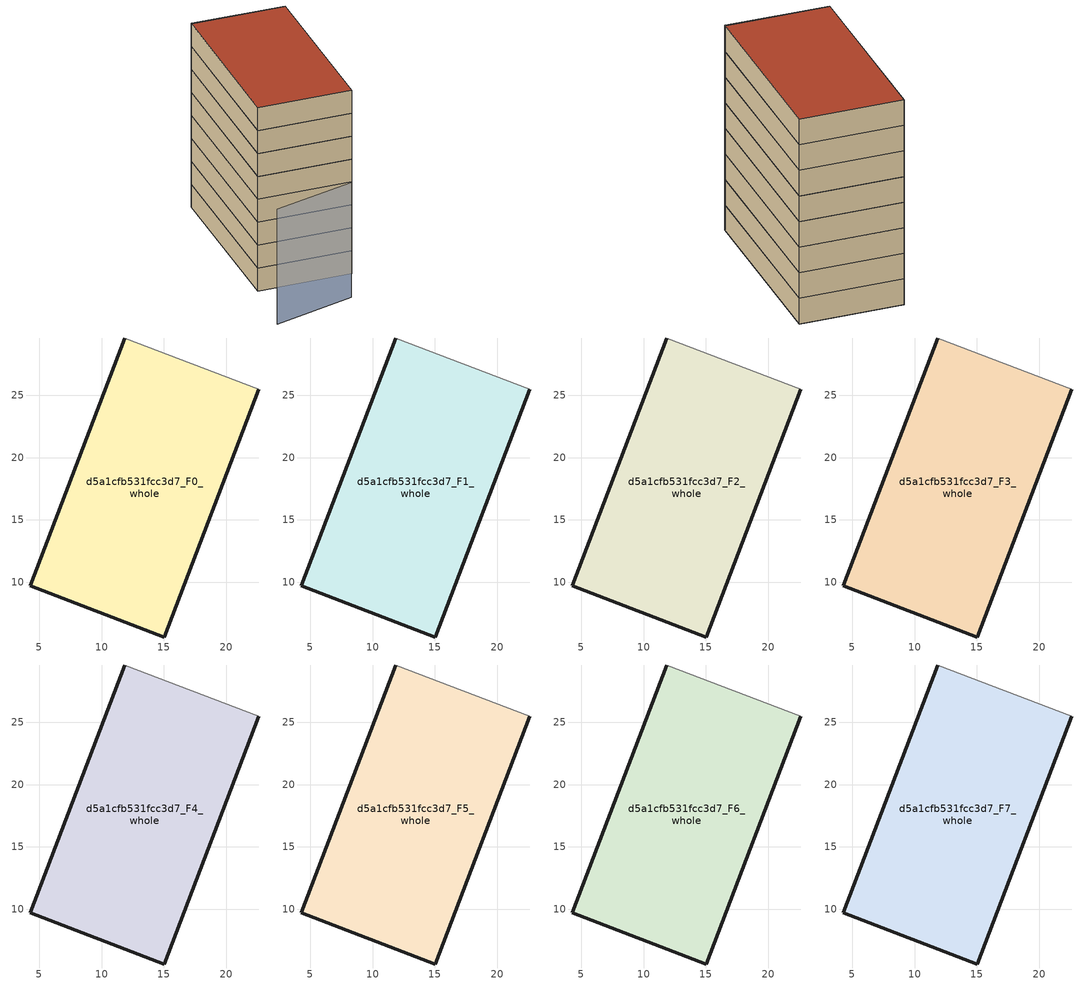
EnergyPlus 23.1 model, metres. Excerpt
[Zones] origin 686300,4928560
d5a1cfb531fcc3d7_F0_whole
 floor ground (EU_floor_Construction): 15.02,5.62 22.61,25.47 11.86,29.58 4.27,9.72 z0
 wall outside (EU_wall_Construction): 22.61,25.47 15.02,5.62 4.27,9.72 11.86,29.58 z0:3
 wall adiabatic (EU_wall_Construction): 11.86,29.58 22.61,25.47 z0:3
d5a1cfb531fcc3d7_F1_whole
 floor to d5a1cfb531fcc3d7_F0_whole (EU_floor_Construction): 15.02,5.62 22.61,25.47 11.86,29.58 4.27,9.72 z3
 wall outside (EU_wall_Construction): 22.61,25.47 15.02,5.62 4.27,9.72 11.86,29.58 z3:6
 wall adiabatic (EU_wall_Construction): 11.86,29.58 22.61,25.47 z3:6
d5a1cfb531fcc3d7_F2_whole
 floor to d5a1cfb531fcc3d7_F1_whole (EU_floor_Construction): 15.02,5.62 22.61,25.47 11.86,29.58 4.27,9.72 z6
 wall outside (EU_wall_Construction): 22.61,25.47 15.02,5.62 4.27,9.72 11.86,29.58 z6:9
 wall adiabatic (EU_wall_Construction): 11.86,29.58 22.61,25.47 z6:9
d5a1cfb531fcc3d7_F3_whole
 floor to d5a1cfb531fcc3d7_F2_whole (EU_floor_Construction): 15.02,5.62 22.61,25.47 11.86,29.58 4.27,9.72 z9
 wall outside (EU_wall_Construction): 22.61,25.47 15.02,5.62 4.27,9.72 11.86,29.58 z9:12
 wall adiabatic (EU_wall_Construction): 11.86,29.58 22.61,25.47 z9:12
d5a1cfb531fcc3d7_F4_whole
 floor to d5a1cfb531fcc3d7_F3_whole (EU_floor_Construction): 15.02,5.62 22.61,25.47 11.86,29.58 4.27,9.72 z12
 wall outside (EU_wall_Construction): 22.61,25.47 15.02,5.62 4.27,9.72 11.86,29.58 z12:15
 wall adiabatic (EU_wall_Construction): 11.86,29.58 22.61,25.47 z12:15
d5a1cfb531fcc3d7_F5_whole
 floor to d5a1cfb531fcc3d7_F4_whole (EU_floor_Construction): 15.02,5.62 22.61,25.47 11.86,29.58 4.27,9.72 z15
 wall outside (EU_wall_Construction): 22.61,25.47 15.02,5.62 4.27,9.72 11.86,29.58 z15:18
 wall adiabatic (EU_wall_Construction): 11.86,29.58 22.61,25.47 z15:18
d5a1cfb531fcc3d7_F6_whole
 floor to d5a1cfb531fcc3d7_F5_whole (EU_floor_Construction): 15.02,5.62 22.61,25.47 11.86,29.58 4.27,9.72 z18
 wall outside (EU_wall_Construction): 22.61,25.47 15.02,5.62 4.27,9.72 11.86,29.58 z18:21
 wall adiabatic (EU_wall_Construction): 11.86,29.58 22.61,25.47 z18:21
d5a1cfb531fcc3d7_F7_whole
 floor to d5a1cfb531fcc3d7_F6_whole (EU_floor_Construction): 15.02,5.62 22.61,25.47 11.86,29.58 4.27,9.72 z21
 wall outside (EU_wall_Construction): 22.61,25.47 15.02,5.62 4.27,9.72 11.86,29.58 z21:24
 wall adiabatic (EU_wall_Construction): 11.86,29.58 22.61,25.47 z21:24
 roof outside (EU_roof_Construction): 22.61,25.47 15.02,5.62 4.27,9.72 11.86,29.58 z24
shading: 0.8,2.49 11.25,1.51 z0:15
[Building]
EU S2 Campaign: North Axis=0; Terrain=City; Solar Distribution=FullExterior
[Site:Location]
Bologna: Latitude=44.5; Longitude=11.25; Time Zone=1; Elevation=37
[SizingPeriod:WeatherFileDays]
AnnualSizingPeriod: Begin Month=1; Begin Day of Month=1; End Month=12; End Day of Month=31; Day of Week for Start Day=Monday; Use Weather File Daylight Saving Period=No; Use Weather File Rain and Snow Indicators=No
[MATERIAL]
EU_InternalMass_Material: Roughness=MediumRough; Thickness=0.1; Conductivity=1; Density=1800; Specific Heat=900; Thermal Absorptance=0.9; Solar Absorptance=0.7; Visible Absorptance=0.7
[MATERIAL:NOMASS] Roughness=MediumRough; Thermal Absorptance=0.9; Solar Absorptance=0.7; Visible Absorptance=0.7
Name | Thermal Resistance
EU_wall_NoMass | 0.905828
EU_roof_NoMass | 0.37593
EU_floor_NoMass | 0.67114
[CONSTRUCTION]
EU_wall_Construction: EU_wall_NoMass
EU_roof_Construction: EU_roof_NoMass
EU_floor_Construction: EU_floor_NoMass
EU_InternalMass_Construction: EU_InternalMass_Material
[ZONE] Type=1; Multiplier=1; Ceiling Height=autocalculate; Volume=733.908; Floor Area=autocalculate; Part of Total Floor Area=Yes
d5a1cfb531fcc3d7_F0_whole; d5a1cfb531fcc3d7_F1_whole; d5a1cfb531fcc3d7_F2_whole; d5a1cfb531fcc3d7_F3_whole; d5a1cfb531fcc3d7_F4_whole; d5a1cfb531fcc3d7_F5_whole; d5a1cfb531fcc3d7_F6_whole; d5a1cfb531fcc3d7_F7_whole
[INTERNALMASS] Construction=EU_InternalMass_Construction; Surface Area=244.636
Name | Zone or ZoneList
d5a1cfb531fcc3d7_F0_whole_EU_InternalMass | d5a1cfb531fcc3d7_F0_whole
d5a1cfb531fcc3d7_F1_whole_EU_InternalMass | d5a1cfb531fcc3d7_F1_whole
d5a1cfb531fcc3d7_F2_whole_EU_InternalMass | d5a1cfb531fcc3d7_F2_whole
d5a1cfb531fcc3d7_F3_whole_EU_InternalMass | d5a1cfb531fcc3d7_F3_whole
d5a1cfb531fcc3d7_F4_whole_EU_InternalMass | d5a1cfb531fcc3d7_F4_whole
d5a1cfb531fcc3d7_F5_whole_EU_InternalMass | d5a1cfb531fcc3d7_F5_whole
d5a1cfb531fcc3d7_F6_whole_EU_InternalMass | d5a1cfb531fcc3d7_F6_whole
d5a1cfb531fcc3d7_F7_whole_EU_InternalMass | d5a1cfb531fcc3d7_F7_whole
[OTHEREQUIPMENT] Fuel Type=Electricity; Design Level Calculation Method=Watts/Area; Power per Zone Floor Area=1; Fraction Latent=0; Fraction Radiant=0; Fraction Lost=0; Carbon Dioxide Generation Rate=0; EndUse Subcategory=EU_Step8_InternalGains
Name | Zone or ZoneList or Space or SpaceList | Schedule
EU_Step8_InternalGain_d5a1cfb531fcc3d7_F0_whole_f000 | d5a1cfb531fcc3d7_F0_whole | EU_Step8_GainSchedule_d5a1cfb531fcc3d7_F0_whole_f000
EU_Step8_InternalGain_d5a1cfb531fcc3d7_F1_whole_f000 | d5a1cfb531fcc3d7_F1_whole | EU_Step8_GainSchedule_d5a1cfb531fcc3d7_F1_whole_f000
EU_Step8_InternalGain_d5a1cfb531fcc3d7_F2_whole_f000 | d5a1cfb531fcc3d7_F2_whole | EU_Step8_GainSchedule_d5a1cfb531fcc3d7_F2_whole_f000
EU_Step8_InternalGain_d5a1cfb531fcc3d7_F3_whole_f000 | d5a1cfb531fcc3d7_F3_whole | EU_Step8_GainSchedule_d5a1cfb531fcc3d7_F3_whole_f000
EU_Step8_InternalGain_d5a1cfb531fcc3d7_F4_whole_f000 | d5a1cfb531fcc3d7_F4_whole | EU_Step8_GainSchedule_d5a1cfb531fcc3d7_F4_whole_f000
EU_Step8_InternalGain_d5a1cfb531fcc3d7_F5_whole_f000 | d5a1cfb531fcc3d7_F5_whole | EU_Step8_GainSchedule_d5a1cfb531fcc3d7_F5_whole_f000
EU_Step8_InternalGain_d5a1cfb531fcc3d7_F6_whole_f000 | d5a1cfb531fcc3d7_F6_whole | EU_Step8_GainSchedule_d5a1cfb531fcc3d7_F6_whole_f000
EU_Step8_InternalGain_d5a1cfb531fcc3d7_F7_whole_f000 | d5a1cfb531fcc3d7_F7_whole | EU_Step8_GainSchedule_d5a1cfb531fcc3d7_F7_whole_f000
[ZONEVENTILATION:DESIGNFLOWRATE] Schedule=EU_AlwaysOn; Design Flow Rate Calculation Method=AirChanges/Hour; Air Changes per Hour=0.73129; Ventilation Type=Natural; Fan Pressure Rise=0; Fan Total Efficiency=1; Constant Term Coefficient=1; Temperature Term Coefficient=0; Velocity Term Coefficient=0; Velocity Squared Term Coefficient=0; Minimum Indoor Temperature=-100; Maximum Indoor Temperature=100; Delta Temperature=-100; Minimum Outdoor Temperature=-100; Maximum Outdoor Temperature=100; Maximum Wind Speed=40
Name | Zone or ZoneList or Space or SpaceList
EU_ConstantAir_d5a1cfb531fcc3d7_F0_whole | d5a1cfb531fcc3d7_F0_whole
EU_ConstantAir_d5a1cfb531fcc3d7_F1_whole | d5a1cfb531fcc3d7_F1_whole
EU_ConstantAir_d5a1cfb531fcc3d7_F2_whole | d5a1cfb531fcc3d7_F2_whole
EU_ConstantAir_d5a1cfb531fcc3d7_F3_whole | d5a1cfb531fcc3d7_F3_whole
EU_ConstantAir_d5a1cfb531fcc3d7_F4_whole | d5a1cfb531fcc3d7_F4_whole
EU_ConstantAir_d5a1cfb531fcc3d7_F5_whole | d5a1cfb531fcc3d7_F5_whole
EU_ConstantAir_d5a1cfb531fcc3d7_F6_whole | d5a1cfb531fcc3d7_F6_whole
EU_ConstantAir_d5a1cfb531fcc3d7_F7_whole | d5a1cfb531fcc3d7_F7_whole
[HVACTEMPLATE:THERMOSTAT] Constant Heating Setpoint=20; Constant Cooling Setpoint=50
EU_HeatOnly_d5a1cfb531fcc3d7_F0_whole; EU_HeatOnly_d5a1cfb531fcc3d7_F1_whole; EU_HeatOnly_d5a1cfb531fcc3d7_F2_whole; EU_HeatOnly_d5a1cfb531fcc3d7_F3_whole; EU_HeatOnly_d5a1cfb531fcc3d7_F4_whole; EU_HeatOnly_d5a1cfb531fcc3d7_F5_whole; EU_HeatOnly_d5a1cfb531fcc3d7_F6_whole; EU_HeatOnly_d5a1cfb531fcc3d7_F7_whole
[HVACTEMPLATE:ZONE:IDEALLOADSAIRSYSTEM] System Availability Schedule=EU_AlwaysOn; Maximum Heating Supply Air Temperature=50; Minimum Cooling Supply Air Temperature=13; Maximum Heating Supply Air Humidity Ratio=0.0156; Minimum Cooling Supply Air Humidity Ratio=0.0077; Heating Limit=NoLimit; Cooling Limit=NoLimit; Heating Availability Schedule=EU_AlwaysOn; Cooling Availability Schedule=EU_CoolingOff; Dehumidification Control Type=ConstantSensibleHeatRatio; Cooling Sensible Heat Ratio=0.7; Dehumidification Setpoint=60; Humidification Control Type=None; Humidification Setpoint=30; Outdoor Air Method=None; Outdoor Air Flow Rate per Person=0.00944; Outdoor Air Flow Rate per Zone Floor Area=0; Outdoor Air Flow Rate per Zone=0; Demand Controlled Ventilation Type=None; Outdoor Air Economizer Type=NoEconomizer; Heat Recovery Type=None; Sensible Heat Recovery Effectiveness=0.7; Latent Heat Recovery Effectiveness=0.65
Name | Template Thermostat
d5a1cfb531fcc3d7_F0_whole | EU_HeatOnly_d5a1cfb531fcc3d7_F0_whole
d5a1cfb531fcc3d7_F1_whole | EU_HeatOnly_d5a1cfb531fcc3d7_F1_whole
d5a1cfb531fcc3d7_F2_whole | EU_HeatOnly_d5a1cfb531fcc3d7_F2_whole
d5a1cfb531fcc3d7_F3_whole | EU_HeatOnly_d5a1cfb531fcc3d7_F3_whole
d5a1cfb531fcc3d7_F4_whole | EU_HeatOnly_d5a1cfb531fcc3d7_F4_whole
d5a1cfb531fcc3d7_F5_whole | EU_HeatOnly_d5a1cfb531fcc3d7_F5_whole
d5a1cfb531fcc3d7_F6_whole | EU_HeatOnly_d5a1cfb531fcc3d7_F6_whole
d5a1cfb531fcc3d7_F7_whole | EU_HeatOnly_d5a1cfb531fcc3d7_F7_whole
[SIZING:ZONE] Zone Cooling Design Supply Air Temperature Input Method=SupplyAirTemperature; Zone Cooling Design Supply Air Temperature=13; Zone Heating Design Supply Air Temperature Input Method=SupplyAirTemperature; Zone Heating Design Supply Air Temperature=50; Zone Cooling Design Supply Air Humidity Ratio=0.008; Zone Heating Design Supply Air Humidity Ratio=0.008; Cooling Design Air Flow Method=DesignDay; Cooling Design Air Flow Rate=0; Cooling Minimum Air Flow per Zone Floor Area=0.000762; Cooling Minimum Air Flow=0; Cooling Minimum Air Flow Fraction=0.2; Heating Design Air Flow Method=DesignDay; Heating Design Air Flow Rate=0; Heating Maximum Air Flow per Zone Floor Area=0.002032; Heating Maximum Air Flow=0.141576; Heating Maximum Air Flow Fraction=0.3; Account for Dedicated Outdoor Air System=No; Dedicated Outdoor Air System Control Strategy=NeutralSupplyAir; Dedicated Outdoor Air Low Setpoint Temperature for Design=autosize; Dedicated Outdoor Air High Setpoint Temperature for Design=autosize; Zone Load Sizing Method=Sensible Load Only No Latent Load; Zone Latent Cooling Design Supply Air Humidity Ratio Input Method=HumidityRatioDifference; Zone Cooling Design Supply Air Humidity Ratio Difference=0.005; Zone Latent Heating Design Supply Air Humidity Ratio Input Method=HumidityRatioDifference; Zone Humidification Design Supply Air Humidity Ratio Difference=0.005
d5a1cfb531fcc3d7_F0_whole; d5a1cfb531fcc3d7_F1_whole; d5a1cfb531fcc3d7_F2_whole; d5a1cfb531fcc3d7_F3_whole; d5a1cfb531fcc3d7_F4_whole; d5a1cfb531fcc3d7_F5_whole; d5a1cfb531fcc3d7_F6_whole; d5a1cfb531fcc3d7_F7_whole
[SCHEDULE:CONSTANT]
Name | Hourly Value
EU_AlwaysOn | 1
EU_CoolingOff | 0
[SCHEDULE:FILE] Column Number=1; Rows to Skip at Top=0; Number of Hours of Data=8760; Column Separator=Comma; Interpolate to Timestep=No; Minutes per Item=60; Adjust Schedule for Daylight Savings=Yes
Name | File
EU_Step8_GainSchedule_d5a1cfb531fcc3d7_F0_whole_f000 | ../../schedules/d5a1cfb531fcc3d7/d5a1cfb531fcc3d7_F0_whole_f000_gain.csv
EU_Step8_GainSchedule_d5a1cfb531fcc3d7_F1_whole_f000 | ../../schedules/d5a1cfb531fcc3d7/d5a1cfb531fcc3d7_F1_whole_f000_gain.csv
EU_Step8_GainSchedule_d5a1cfb531fcc3d7_F2_whole_f000 | ../../schedules/d5a1cfb531fcc3d7/d5a1cfb531fcc3d7_F2_whole_f000_gain.csv
EU_Step8_GainSchedule_d5a1cfb531fcc3d7_F3_whole_f000 | ../../schedules/d5a1cfb531fcc3d7/d5a1cfb531fcc3d7_F3_whole_f000_gain.csv
EU_Step8_GainSchedule_d5a1cfb531fcc3d7_F4_whole_f000 | ../../schedules/d5a1cfb531fcc3d7/d5a1cfb531fcc3d7_F4_whole_f000_gain.csv
EU_Step8_GainSchedule_d5a1cfb531fcc3d7_F5_whole_f000 | ../../schedules/d5a1cfb531fcc3d7/d5a1cfb531fcc3d7_F5_whole_f000_gain.csv
EU_Step8_GainSchedule_d5a1cfb531fcc3d7_F6_whole_f000 | ../../schedules/d5a1cfb531fcc3d7/d5a1cfb531fcc3d7_F6_whole_f000_gain.csv
EU_Step8_GainSchedule_d5a1cfb531fcc3d7_F7_whole_f000 | ../../schedules/d5a1cfb531fcc3d7/d5a1cfb531fcc3d7_F7_whole_f000_gain.csv
